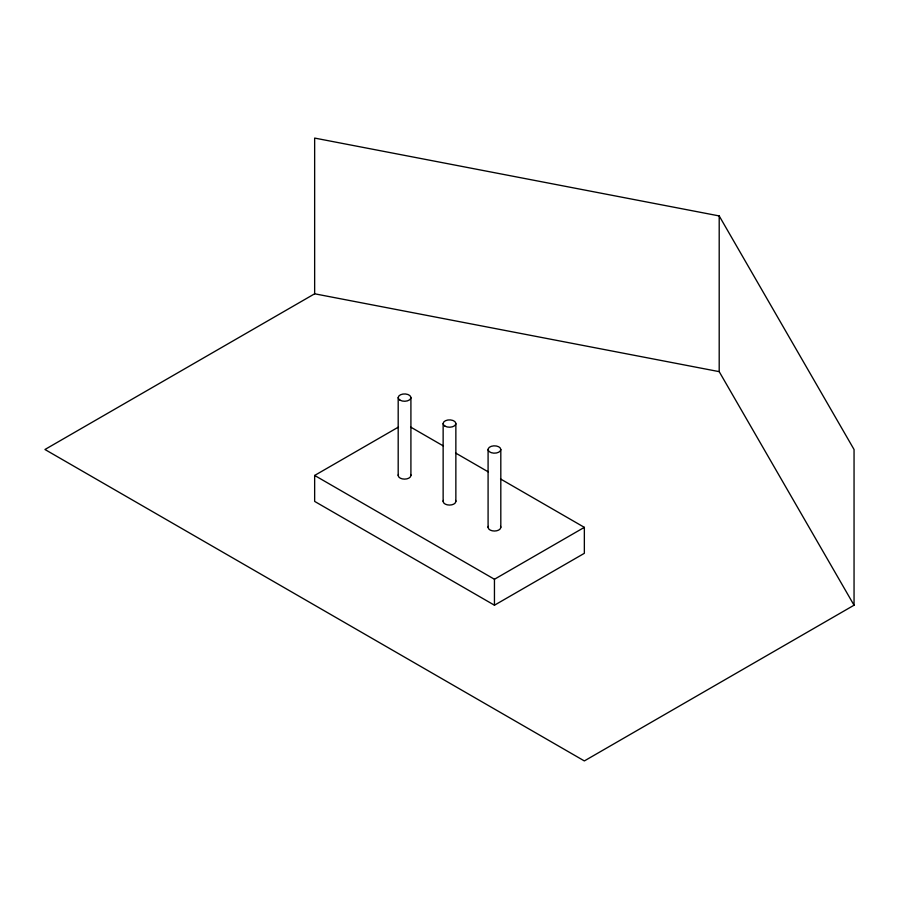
<?xml version="1.0" encoding="UTF-8"?>
<svg xmlns="http://www.w3.org/2000/svg" width="899" height="899" viewBox="0 0 899 899"><rect width="100%" height="100%" fill="white"/><g stroke="black" fill="none" stroke-linecap="round" stroke-linejoin="round"><path stroke-width="1.35" d="M314.65 293.793L44.95 449.5L584.35 760.925L854.05 605.207L854.05 449.5L719.2 215.929L314.65 138.075L314.65 293.793L719.2 371.647L854.05 605.207M500.529 478.965L584.35 527.353L584.35 553.312L494.45 605.207L314.65 501.406L314.65 475.447L398.471 427.059M314.65 475.447L494.45 579.259L584.35 527.353M410.629 427.059L443.421 445.994M455.579 453.006L488.371 471.941M719.2 215.929L719.2 371.647M500.81 449.5A6.36 3.675 0 0 1 491.27 452.68A6.36 3.675 0 0 1 491.27 446.32A6.36 3.675 0 0 1 500.81 449.5L500.81 527.353M494.45 579.259L494.45 605.207M488.09 449.5L488.09 527.353M455.86 423.553L455.86 501.406M443.14 423.553L443.14 501.406M410.91 397.594L410.91 475.447M398.19 397.594L398.19 475.447M455.636 500.451A6.36 3.675 0 0 1 449.5 505.069A6.36 3.675 0 0 1 443.364 500.451M500.586 526.409A6.36 3.675 0 0 1 494.45 531.028A6.36 3.675 0 0 1 488.314 526.409M410.686 474.503A6.36 3.675 0 0 1 404.55 479.122A6.36 3.675 0 0 1 398.414 474.503M445.005 426.148A6.36 3.675 0 0 0 455.636 424.497A6.36 3.675 0 0 0 447.859 420.002A6.36 3.675 0 0 0 445.005 426.148M400.055 400.19A6.36 3.675 0 0 0 410.686 398.549A6.36 3.675 0 0 0 402.909 394.054A6.36 3.675 0 0 0 400.055 400.19"/></g></svg>
